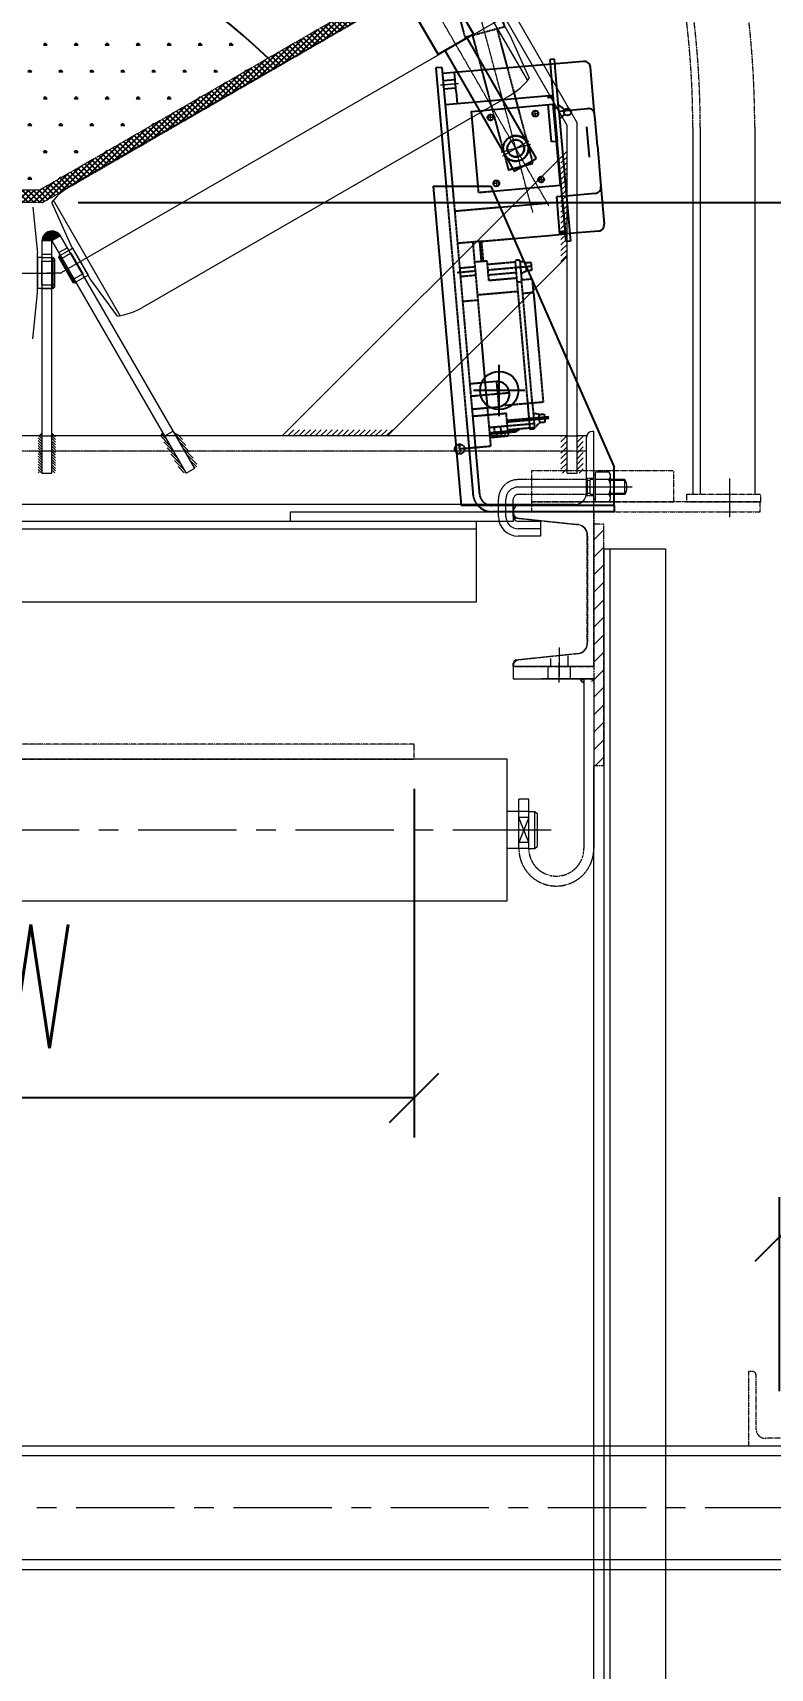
# Model space of a CAD drawing. Header units: millimetres. Extents: x -243837 to -5443, y 40 to 285140.
# Drawn here: x -51526 to -49144, y 56517 to 61803 of the extents above; entities that cross this region are included whole.
import ezdxf

# ---------------------------------------------------------------- set-up
doc = ezdxf.new("R2010")
doc.units = ezdxf.units.MM
for name, pattern in [('( Dashed )', [0.75, 0.5, -0.25]), ('CENTER', [50.8, 31.75, -6.35, 6.35, -6.35]), ('CENTER2', [1.125, 0.75, -0.125, 0.125, -0.125]), ('CONTINOUS', [0]), ('DASHDOT2', [0.5, 0.25, -0.125, 0, -0.125]), ('HIDDEN', [0.375, 0.25, -0.125]), ('HIDDEN2', [0.1875, 0.125, -0.0625])]:
    doc.linetypes.add(name, pattern=pattern)
for name, color, linetype, lineweight in [('CEN', 1, 'CENTER', 9), ('DIM', 1, 'Continuous', 9), ('R-CENTER', 1, 'CENTER2', 5), ('R-OBJECT', 2, 'Continuous', 20), ('TEXT', 255, 'Continuous', 18)]:
    doc.layers.add(name, color=color, linetype=linetype, lineweight=lineweight)
doc.styles.add('KA', font='romans.shx', dxfattribs={"width": 0.7})
doc.dimstyles.new('Copy of rakesh4', dxfattribs={"dimscale": 160, "dimtxt": 2.5, "dimasz": 1, "dimexe": 0.8, "dimexo": 0.8, "dimgap": 1, "dimtad": 1, "dimdec": 0, "dimlfac": 0.25, "dimzin": 0, "dimdsep": 46, "dimtxsty": 'KA', "dimblk": 'OBLIQUE', "dimcen": 1.5, "dimclrd": 1, "dimclre": 1, "dimclrt": 2, "dimadec": 0, "dimazin": 0, "dimtfac": 1, "dimtdec": 0, "dimtmove": 0, "dimatfit": 2, "dimfxl": 0, "dimtolj": 1, "dimtzin": 0, "dimarcsym": 1})
pattern_1 = [(45, (107741.86, 89313.208), (-4.24263915, 4.24263915), [])]

# ---------------------------------------------------------------- blocks, each defined once
blk = doc.blocks.new('_Oblique')
at = {"color": 0, "linetype": 'ByBlock', "lineweight": -2}
blk.add_line((-0.5, -0.5), (0.5, 0.5), dxfattribs=at)
blk = doc.blocks.new('*D322')
at = {"layer": 'DEFPOINTS', "color": 0, "transparency": 16777216}
for p in [(-49113.9, 57910.9), (-49113.9, 57283.9), (-47113.9, 57283.9)]:
    blk.add_point(p, dxfattribs=at)
at = {"layer": 'DIM', "color": 1, "lineweight": -2, "transparency": 16777216}
for p, q in [((-49113.9, 57411.9), (-49113.9, 58038.9)), ((-47113.9, 57411.9), (-47113.9, 58038.9)), ((-47113.9, 57910.9), (-49113.9, 57910.9))]:
    blk.add_line(p, q, dxfattribs=at)
at = {"layer": 'DIM', "color": 1, "lineweight": -2, "transparency": 16777216, "xscale": 160, "yscale": 160, "zscale": 160, "rotation": 180}
blk.add_blockref('_Oblique', (-49113.9, 57910.9), dxfattribs=at)
at = {"layer": 'DIM', "color": 1, "lineweight": -2, "transparency": 16777216, "xscale": 160, "yscale": 160, "zscale": 160}
blk.add_blockref('_Oblique', (-47113.9, 57910.9), dxfattribs=at)
at = {"layer": 'DIM', "color": 2, "transparency": 16777216, "insert": (-48113.9, 57910.9), "char_height": 400, "attachment_point": 5, "style": 'KA'}
blk.add_mtext('\\A1;500\\P(WALKWAY)', dxfattribs=at)
blk = doc.blocks.new('*D326')
at = {"layer": 'DEFPOINTS', "color": 0, "transparency": 16777216}
for p in [(-54293.9, 59486.5, 0), (-50293.9, 59486.5, 0), (-54293.9, 58360.5)]:
    blk.add_point(p, dxfattribs=at)
at = {"layer": 'DIM', "color": 1, "lineweight": -2, "transparency": 16777216}
for p, q in [((-54293.9, 59358.5), (-54293.9, 58232.5)), ((-50293.9, 59358.5), (-50293.9, 58232.5)), ((-50293.9, 58360.5), (-54293.9, 58360.5))]:
    blk.add_line(p, q, dxfattribs=at)
at = {"layer": 'DIM', "color": 1, "lineweight": -2, "transparency": 16777216, "xscale": 160, "yscale": 160, "zscale": 160, "rotation": 180}
blk.add_blockref('_Oblique', (-54293.9, 58360.5), dxfattribs=at)
at = {"layer": 'DIM', "color": 1, "lineweight": -2, "transparency": 16777216, "xscale": 160, "yscale": 160, "zscale": 160}
blk.add_blockref('_Oblique', (-50293.9, 58360.5), dxfattribs=at)
at = {"layer": 'DIM', "color": 2, "transparency": 16777216, "insert": (-52293.9, 58720.5), "char_height": 400, "attachment_point": 5, "style": 'KA'}
blk.add_mtext('\\A1;1000 B.W', dxfattribs=at)
blk = doc.blocks.new('A$C31830CC7')
at = {"layer": 'R-OBJECT', "color": 7, "linetype": 'CONTINOUS', "ltscale": 0.8}
for p, q in [((519.8, 242.2), (223.4, 71.2)), ((591.7, 155.5), (537.8, 248.9)), ((577.9, 191.3), (561.9, 219.1)), ((593, 157.2), (577.9, 191.3)), ((576.9, 143.2), (280.6, -27.8)), ((192, 53.2), (196, 16)), ((207.3, 57.2), (222.4, 23.1)), ((262.6, -34.5), (208.7, 58.9)), ((196, -16), (196, 16)), ((213, 12.4), (213.4, 13.8)), ((213.4, 13.8), (214.2, 14.3)), ((219.6, 3), (213.4, 13.8)), ((221.2, 18.3), (214.2, 14.3)), ((221.2, 18.3), (224.2, 20)), ((238.4, -4.7), (222.4, 23.1)), ((199.5, 12.5), (196, 12.5)), ((199.5, 12.5), (207.5, 12.5)), ((208.5, 12.5), (207.5, 12.5)), ((208.5, 0), (208.5, 12.5)), ((209.5, 11.5), (208.5, 12.5)), ((209.5, 11.5), (209.5, -11.5)), ((213, 12.4), (224.5, -7.5)), ((225.9, -7.9), (219.6, 3)), ((199.5, -12.5), (196, -12.5)), ((199.5, -12.5), (207.5, -12.5)), ((199.5, -12.5), (207.5, -12.5)), ((208.5, -12.5), (207.5, -12.5)), ((208.5, -12.5), (208.5, 0)), ((209.5, -11.5), (208.5, -12.5)), ((224.5, -7.5), (225.9, -7.9)), ((225.9, -7.9), (226.7, -7.4)), ((233.7, -3.4), (226.7, -7.4)), ((233.7, -3.4), (226.7, -7.4)), ((233.7, -3.4), (236.7, -1.6)), ((260.5, -34.8), (238.4, -4.7)), ((192, -53.2), (196, -16))]:
    blk.add_line(p, q, dxfattribs=at)
at = {"layer": 'R-OBJECT', "color": 6, "linetype": 'DASHDOT2', "lineweight": 9}
for p, q in [((197.5, 67.1), (451.5, 213.8)), ((199.3, 56.6), (456.5, 205.1)), ((197.5, 67.1), (-197.4, 67.1)), ((200.2, 57.1), (-200.1, 57.1))]:
    blk.add_line(p, q, dxfattribs=at)
at = {"layer": 'R-OBJECT', "color": 1, "ltscale": 0.1}
for p, q in [((581.8, 212.1), (218.6, 2.4)), ((-209.7, 0), (209.7, 0))]:
    blk.add_line(p, q, dxfattribs=at)
at = {"layer": 'R-OBJECT', "lineweight": 9}
for p, q in [((623.5, 119.3), (566, 219.1)), ((631.5, 121.5), (572.9, 223.1)), ((214.5, 30), (207.5, 26)), ((322.6, -157.3), (214.5, 30)), ((207.5, 26), (199.5, 26)), ((199.5, 26), (199.5, -161.3)), ((207.5, -161.3), (207.5, 26)), ((207.5, 26), (315.7, -161.3)), ((199.5, -131.6), (-199.5, -131.6)), ((298.6, -131.6), (207.5, -131.6)), ((623.2, -131.6), (307.8, -131.6)), ((639, -131.6), (631.2, -131.6)), ((639, -177.9), (639, -131.6)), ((645, -127.9), (644, -127.9)), ((645, -192.9), (645, -127.9)), ((315.9, -161.6), (322.8, -157.6)), ((199.5, -161.6), (207.5, -161.6)), ((623.5, -161.6), (631.5, -161.6)), ((645, -166.9), (642, -166.9)), ((646.5, -162.9), (645, -162.9)), ((646.5, -184.9), (646.5, -160.9)), ((657.3, -160.9), (646.5, -160.9)), ((657.3, -166.9), (646.5, -166.9)), ((657.3, -160.9), (658.5, -163)), ((658.5, -182.7), (658.5, -163)), ((670, -166.9), (658.5, -166.9)), ((670, -167.6), (658.5, -167.6)), ((670, -178.9), (670, -166.9)), ((574, -196.6), (574, -182.9)), ((675.9, -172.9), (584, -172.9)), ((645, -178.9), (642, -178.9)), ((646.5, -182.9), (645, -182.9)), ((657.3, -178.9), (646.5, -178.9)), ((657.3, -184.9), (646.5, -184.9)), ((657.3, -184.9), (658.5, -182.7)), ((670, -178.1), (657.6, -178.1)), ((670, -178.9), (658.5, -178.9)), ((630, -186.9), (-586, -186.9)), ((568, -196.6), (568, -186.9)), ((580, -187.9), (580, -196.6)), ((580, -196.6), (580, -187.9)), ((580, -191.9), (580, -196.6)), ((580, -191.9), (580, -196.6)), ((580, -192.9), (645, -192.9)), ((602, -200.6), (584, -200.6)), ((587, -200.6), (584, -200.6)), ((602, -206.6), (584, -206.6)), ((602, -200.6), (602, -212.6)), ((602, -212.6), (584, -212.6))]:
    blk.add_line(p, q, dxfattribs=at)
at = {"layer": 'R-OBJECT', "color": 0, "lineweight": 9}
for p, q in [((623.5, -161.6), (623.5, 119.3)), ((631.5, -161.6), (631.5, 121.5)), ((623.5, 98.4), (393.5, -131.6)), ((623.5, 13.5), (478.4, -131.6))]:
    blk.add_line(p, q, dxfattribs=at)
at = {"layer": 'R-OBJECT', "color": 1, "linetype": 'Continuous', "lineweight": 9}
for p, q in [((618.5, 89), (623.5, 94)), ((618.5, 84.5), (623.5, 89.5)), ((618.5, 80.1), (623.5, 85.1)), ((618.5, 75.7), (623.5, 80.7)), ((618.5, 71.3), (623.5, 76.3)), ((618.5, 66.9), (623.5, 71.9)), ((618.5, 62.4), (623.5, 67.4)), ((618.5, 58), (623.5, 63)), ((618.5, 53.6), (623.5, 58.6)), ((618.5, 49.2), (623.5, 54.2)), ((618.5, 44.8), (623.5, 49.8)), ((618.5, 40.3), (623.5, 45.3)), ((618.5, 35.9), (623.5, 40.9)), ((201, 26), (199.6, 27.3)), ((200.8, 26), (199.6, 27.2)), ((200.6, 26), (199.6, 27)), ((200.4, 26), (199.6, 26.9)), ((200.3, 26), (199.6, 26.7)), ((200.1, 26), (199.6, 26.5)), ((201.5, 26), (199.7, 27.8)), ((201.3, 26), (199.7, 27.6)), ((201.2, 26), (199.7, 27.5)), ((202, 26), (199.8, 28.2)), ((201.9, 26), (199.8, 28.1)), ((201.7, 26), (199.8, 27.9)), ((202.4, 26), (199.9, 28.5)), ((202.2, 26), (199.9, 28.3)), ((202.7, 26), (200, 28.7)), ((202.6, 26), (200, 28.6)), ((203.1, 26), (200.1, 29)), ((202.9, 26), (200.1, 28.9)), ((203.5, 26), (200.2, 29.2)), ((203.3, 26), (200.2, 29.1)), ((203.8, 26), (200.3, 29.5)), ((203.6, 26), (200.3, 29.4)), ((204.2, 26), (200.4, 29.7)), ((204, 26), (200.4, 29.6)), ((204.3, 26), (200.5, 29.8)), ((204.7, 26), (200.6, 30.1)), ((204.5, 26), (200.6, 29.9)), ((204.9, 26), (200.7, 30.2)), ((205.2, 26), (200.8, 30.4)), ((205, 26), (200.8, 30.3)), ((205.4, 26), (200.9, 30.5)), ((205.6, 26), (201, 30.6)), ((205.9, 26), (201.1, 30.8)), ((205.8, 26), (201.1, 30.7)), ((206.1, 26), (201.2, 30.9)), ((206.3, 26), (201.3, 31)), ((206.6, 26), (201.4, 31.2)), ((206.5, 26), (201.4, 31.1)), ((206.8, 26), (201.5, 31.3)), ((207, 26), (201.6, 31.4)), ((207.2, 26), (201.7, 31.5)), ((207.3, 26), (201.8, 31.6)), ((207.5, 26), (201.9, 31.7)), ((207.7, 26.1), (202, 31.8)), ((207.6, 26.1), (202, 31.7)), ((207.9, 26.2), (202.1, 31.9)), ((208, 26.3), (202.2, 32)), ((208.1, 26.3), (202.3, 32.1)), ((208.2, 26.4), (202.4, 32.2)), ((208.3, 26.4), (202.5, 32.2)), ((208.4, 26.5), (202.6, 32.3)), ((208.5, 26.6), (202.7, 32.4)), ((208.6, 26.6), (202.8, 32.5)), ((208.8, 26.7), (202.9, 32.5)), ((208.9, 26.8), (203, 32.6)), ((209, 26.8), (203.1, 32.7)), ((209.1, 26.9), (203.2, 32.8)), ((209.2, 27), (203.4, 32.8)), ((209.3, 27), (203.5, 32.9)), ((209.4, 27.1), (203.6, 33)), ((209.5, 27.2), (203.7, 33)), ((209.7, 27.2), (203.8, 33.1)), ((209.8, 27.3), (203.9, 33.1)), ((209.9, 27.4), (204, 33.2)), ((210, 27.4), (204.2, 33.3)), ((210.1, 27.5), (204.3, 33.3)), ((210.2, 27.5), (204.4, 33.4)), ((210.3, 27.6), (204.5, 33.4)), ((210.4, 27.7), (204.7, 33.5)), ((210.6, 27.7), (204.8, 33.5)), ((210.7, 27.8), (204.9, 33.6)), ((210.8, 27.9), (205, 33.6)), ((210.9, 27.9), (205.2, 33.6)), ((211, 28), (205.3, 33.7)), ((211.1, 28.1), (205.5, 33.7)), ((211.2, 28.1), (205.6, 33.8)), ((211.3, 28.2), (205.7, 33.8)), ((211.4, 28.3), (205.9, 33.8)), ((211.6, 28.3), (206, 33.9)), ((211.7, 28.4), (206.2, 33.9)), ((211.8, 28.5), (206.3, 33.9)), ((211.9, 28.5), (206.5, 33.9)), ((212, 28.6), (206.6, 34)), ((212.1, 28.6), (206.8, 34)), ((212.2, 28.7), (207, 34)), ((212.3, 28.8), (207.1, 34)), ((212.5, 28.8), (207.3, 34)), ((212.6, 28.9), (207.5, 34)), ((212.7, 29), (207.7, 34)), ((212.8, 29), (207.8, 34)), ((212.9, 29.1), (208, 34)), ((213, 29.2), (208.2, 34)), ((213.1, 29.2), (208.4, 34)), ((213.2, 29.3), (208.6, 33.9)), ((213.4, 29.4), (208.8, 33.9)), ((213.5, 29.4), (209, 33.9)), ((213.6, 29.5), (209.3, 33.8)), ((213.7, 29.6), (209.5, 33.8)), ((213.8, 29.6), (209.7, 33.7)), ((213.9, 29.7), (210, 33.6)), ((214, 29.7), (210.2, 33.5)), ((214.1, 29.8), (210.5, 33.4)), ((214.2, 29.9), (210.8, 33.3)), ((214.4, 29.9), (211.2, 33.1)), ((214.4, 30), (211.6, 32.9)), ((214.1, 30.5), (212.1, 32.6)), ((213.5, 31.4), (212.9, 31.9)), ((618.5, 31.5), (623.5, 36.5)), ((618.5, 27.1), (623.5, 32.1)), ((618.5, 22.7), (623.5, 27.7)), ((199.9, 26), (199.5, 26.4)), ((199.7, 26), (199.5, 26.2)), ((199.6, 26), (199.5, 26)), ((618.5, 18.2), (623.5, 23.2)), ((618.5, 13.8), (623.5, 18.8)), ((618.5, 9.4), (623.5, 14.4)), ((199.5, -134), (196.8, -131.3)), ((199.5, -131.9), (198.9, -131.3)), ((210.5, -134.4), (207.5, -131.4)), ((210.5, -132.3), (209.5, -131.3)), ((303.1, -139.5), (295.6, -132)), ((300.2, -134.5), (297.7, -132)), ((315.7, -139.4), (308.3, -132)), ((312.9, -134.4), (310.4, -132)), ((397.9, -131.6), (402.9, -126.6)), ((402.4, -131.6), (407.4, -126.6)), ((406.8, -131.6), (411.8, -126.6)), ((411.2, -131.6), (416.2, -126.6)), ((415.6, -131.6), (420.6, -126.6)), ((420, -131.6), (425, -126.6)), ((424.5, -131.6), (429.5, -126.6)), ((428.9, -131.6), (433.9, -126.6)), ((433.3, -131.6), (438.3, -126.6)), ((437.7, -131.6), (442.7, -126.6)), ((442.1, -131.6), (447.1, -126.6)), ((446.5, -131.6), (451.5, -126.6)), ((451, -131.6), (456, -126.6)), ((455.4, -131.6), (460.4, -126.6)), ((459.8, -131.6), (464.8, -126.6)), ((464.2, -131.6), (469.2, -126.6)), ((468.6, -131.6), (473.6, -126.6)), ((473.1, -131.6), (478.1, -126.6)), ((477.5, -131.6), (482.5, -126.6)), ((618.5, -132), (618.9, -131.6)), ((618.5, -136.4), (623.3, -131.6)), ((631.5, -132.3), (632.2, -131.6)), ((631.5, -136.7), (636.5, -131.7)), ((199.5, -136.1), (196.5, -133.1)), ((199.5, -138.3), (196.5, -135.3)), ((199.5, -140.4), (196.5, -137.4)), ((199.5, -142.5), (196.5, -139.5)), ((199.5, -144.6), (196.5, -141.6)), ((197.8, -145.1), (196.5, -143.8)), ((199.5, -146.8), (197.8, -145.1)), ((210.5, -136.5), (207.5, -133.5)), ((210.5, -138.7), (207.5, -135.7)), ((210.5, -140.8), (207.5, -137.8)), ((210.5, -142.9), (207.5, -139.9)), ((210.5, -145), (207.5, -142)), ((208.4, -145.1), (207.5, -144.1)), ((210.5, -147.1), (208.4, -145.1)), ((305.7, -144.2), (297.8, -136.3)), ((303.6, -144.2), (300.7, -141.3)), ((308.9, -149.5), (303.6, -144.2)), ((306, -144.5), (305.7, -144.2)), ((318.4, -144.2), (310.4, -136.3)), ((316.3, -144.2), (313.3, -141.3)), ((321.5, -149.5), (316.3, -144.2)), ((318.6, -144.5), (318.4, -144.2)), ((618.5, -140.9), (623.5, -135.9)), ((618.5, -145.3), (620, -143.9)), ((618.5, -149.7), (623.5, -144.7)), ((620, -143.9), (623.5, -140.3)), ((631.5, -141.1), (636.5, -136.1)), ((631.5, -145.5), (633.2, -143.9)), ((631.5, -150), (636.5, -145)), ((633.2, -143.9), (636.5, -140.5)), ((199.5, -148.9), (196.5, -145.9)), ((199.5, -151), (196.5, -148)), ((199.5, -153.1), (196.5, -150.1)), ((199.5, -155.2), (196.5, -152.2)), ((199.5, -157.4), (196.5, -154.4)), ((199.5, -159.5), (196.5, -156.5)), ((210.5, -149.3), (207.5, -146.3)), ((210.5, -151.4), (207.5, -148.4)), ((210.5, -153.5), (207.5, -150.5)), ((210.5, -155.6), (207.5, -152.6)), ((210.5, -157.8), (207.5, -154.8)), ((210.5, -159.9), (207.5, -156.9)), ((311.8, -154.6), (303.6, -146.4)), ((314.7, -159.6), (306.5, -151.4)), ((314.3, -161.3), (309.4, -156.4)), ((324.4, -154.5), (316.2, -146.3)), ((324.5, -156.6), (319.1, -151.3)), ((323.1, -157.4), (322, -156.3)), ((618.5, -154.1), (623.5, -149.1)), ((618.5, -158.5), (623.5, -153.5)), ((619.8, -161.6), (623.5, -158)), ((631.5, -154.4), (636.5, -149.4)), ((631.5, -158.8), (636.5, -153.8)), ((633.1, -161.6), (636.5, -158.2)), ((199.2, -161.3), (196.5, -158.6)), ((197.1, -161.3), (196.5, -160.7)), ((209.8, -161.3), (207.5, -159)), ((207.7, -161.3), (207.5, -161.1))]:
    blk.add_line(p, q, dxfattribs=at)
at = {"layer": 'R-OBJECT', "lineweight": 9, "ltscale": 0.5}
for p, q in [((207.5, 15), (199.5, 15)), ((220, 20.5), (213, 16.5)), ((207.5, -12.5), (199.5, -12.5)), ((233.7, -3.4), (226.7, -7.4)), ((199.5, -131.6), (207.5, -131.6)), ((298.6, -131.6), (305.5, -127.6)), ((307.8, -131.6), (298.6, -131.6))]:
    blk.add_line(p, q, dxfattribs=at)
at = {"layer": 'R-OBJECT', "color": 3, "linetype": 'HIDDEN2'}
for p, q in [((223, 16.1), (215.7, 11.8)), ((223, 16.1), (232.7, -0.6)), ((199, 9.6), (199, -9.6)), ((199, 9.6), (207.5, 9.6)), ((199, -9.6), (207.5, -9.6)), ((232.7, -0.6), (225.3, -4.9))]:
    blk.add_line(p, q, dxfattribs=at)
at = {"layer": 'R-OBJECT', "color": 8}
for p, q in [((224.2, 20), (236.7, -1.6)), ((196, 12.5), (196, -12.5))]:
    blk.add_line(p, q, dxfattribs=at)
at = {"layer": 'R-OBJECT', "color": 1, "linetype": 'CENTER2', "lineweight": 9}
for q in [(203.5, 0), (203.5, 0), (218.7, 2.5)]:
    blk.add_line((214.5, 0), q, dxfattribs=at)
at = {"layer": 'R-OBJECT', "color": 3}
for p, q in [((209.5, 9.6), (207.5, 9.6)), ((213.9, 10.8), (215.7, 11.8)), ((209.5, -9.6), (207.5, -9.6)), ((223.6, -5.9), (225.3, -4.9))]:
    blk.add_line(p, q, dxfattribs=at)
at = {"layer": 'R-OBJECT', "linetype": 'HIDDEN', "lineweight": 9}
for p, q in [((623.5, -131.6), (631.5, -131.6)), ((639, -143.9), (-639, -143.9)), ((640, -166.9), (584, -166.9)), ((645, -165.9), (639, -165.9)), ((640, -178.9), (584, -178.9)), ((645, -179.9), (639, -179.9))]:
    blk.add_line(p, q, dxfattribs=at)
at = {"layer": 'R-OBJECT', "linetype": 'HIDDEN2', "lineweight": 9}
for p, q in [((640, -178.9), (640, -166.9)), ((642, -167.6), (640, -167.6)), ((642, -178.9), (642, -166.9)), ((568, -186.9), (568, -182.9)), ((580, -186.9), (580, -182.9)), ((642, -178.1), (640, -178.1))]:
    blk.add_line(p, q, dxfattribs=at)
at = {"layer": 'R-OBJECT', "color": 7, "linetype": 'CONTINOUS', "ltscale": 0.8}
for centre, start, end in [((548.4, 192.6), 300, 321.5548), ((251.9, 21.8), 120, 141.5548), ((252.1, 21.5), 278.4452, 300)]:
    blk.add_arc(centre, 56.9, start, end, dxfattribs=at)
at = {"layer": 'R-OBJECT', "color": 1, "linetype": 'Continuous', "lineweight": 9}
blk.add_arc((207.5, 26), 8, 30, 180, dxfattribs=at)
at = {"layer": 'R-OBJECT', "lineweight": 9}
for centre, radius, start, end in [((644, -132.9), 5, 90, 180), ((654.3, -163.9), 4.24, 315, 45), ((643.5, -172.9), 15, 336.4634, 23.5366), ((660.9, -172.9), 10.9, 326.6036, 33.3964), ((584, -182.9), 10, 90, 180), ((630, -177.9), 9, 270, 0), ((654.3, -181.9), 4.24, 315, 45), ((584, -196.6), 16, 180, 270), ((584, -196.6), 10, 180, 270), ((584, -196.6), 4, 180, 270)]:
    blk.add_arc(centre, radius, start, end, dxfattribs=at)
at = {"layer": 'R-OBJECT', "linetype": 'HIDDEN2', "lineweight": 9}
for radius in [16, 4]:
    blk.add_arc((584, -182.9), radius, 90, 180, dxfattribs=at)
at = {"layer": 'R-OBJECT', "color": 0, "lineweight": 9}
blk.add_arc((586, -192.9), 6, 90, 180, dxfattribs=at)
at = {"layer": 'R-OBJECT', "color": 1, "linetype": 'Continuous', "lineweight": 9}
for points in [[(199.5, -128.6), (196.5, -131.6), (199.5, -131.6)], [(207.5, -128.6), (210.5, -131.6), (207.5, -131.6)], [(296.6, -128.3), (294.9, -131.3), (298.3, -131.3)], [(307.6, -131.3), (307.6, -131.3), (305.9, -128.3), (311.1, -131.3)]]:
    blk.add_solid(points, dxfattribs=at)
blk = doc.blocks.new('sdfsdf')
at = {"color": 4, "linetype": 'CONTINOUS', "ltscale": 0.4}
for p, q in [((96750614.5, 320537512.2), (96750642.5, 320537512.2)), ((96750612.5, 320537510.2), (96750612.5, 320537381.2)), ((96750612.5, 320537506.1), (96750644.5, 320537506.1)), ((96750644.5, 320537510.2), (96750644.5, 320537381.2)), ((96750644.5, 320537381.2), (96750612.5, 320537381.2)), ((96750618.6, 320537381.2), (96750618.6, 320537272.3)), ((96750638.4, 320537381.2), (96750638.4, 320537272.3)), ((96750618.6, 320537272.3), (96750638.4, 320537272.3))]:
    blk.add_line(p, q, dxfattribs=at)
for radius in [9.94, 6.65]:
    blk.add_circle((96750628.5, 320537287), radius, dxfattribs=at)
for centre, start, end in [((96750614.5, 320537510.2), 90, 180), ((96750642.5, 320537510.2), 360, 90)]:
    blk.add_arc(centre, 2, start, end, dxfattribs=at)
at = {"layer": 'CEN', "linetype": 'CENTER2', "ltscale": 0.5}
blk.add_line((96750628.5, 320537235), (96750628.5, 320537526.7), dxfattribs=at)
at = {"layer": 'CEN', "linetype": 'CENTER2', "ltscale": 0.4}
blk.add_line((96750640.4, 320537287), (96750616.6, 320537287), dxfattribs=at)
blk = doc.blocks.new('A$C34025915')
at = {"color": 6, "linetype": 'CENTER2', "ltscale": 0.2}
for p, q in [((0, 275.2), (0, 146.2)), ((32, 271.1), (0, 271.1)), ((30, 277.2), (2, 277.2)), ((32, 275.2), (32, 146.2)), ((0, 146.2), (32, 146.2)), ((6.1, 146.2), (6.1, 37.3)), ((25.9, 146.2), (25.9, 37.3)), ((25.9, 37.3), (6.1, 37.3))]:
    blk.add_line(p, q, dxfattribs=at)
for radius in [9.94, 6.65]:
    blk.add_circle((16, 52), radius, dxfattribs=at)
for centre, start, end in [((2, 275.2), 90, 180), ((30, 275.2), 0, 90)]:
    blk.add_arc(centre, 2, start, end, dxfattribs=at)
at = {"layer": 'CEN', "linetype": 'CENTER2', "ltscale": 0.5}
blk.add_line((16, 0), (16, 291.7), dxfattribs=at)
at = {"layer": 'CEN', "linetype": 'CENTER2', "ltscale": 0.4}
blk.add_line((4.1, 52), (27.9, 52), dxfattribs=at)
blk = doc.blocks.new('A$C52244C49')
at = {"color": 4, "linetype": 'Continuous', "ltscale": 0.4}
for p, q in [((153.9, 167.7), (153.9, 56.9)), ((196, 172.7), (158.9, 172.7)), ((191, 145.1), (191, 167.7)), ((199.7, 172.7), (196, 172.7)), ((220.9, 172.7), (199.7, 172.7)), ((220.9, 172.7), (252.8, 172.7)), ((252.8, 172.7), (282.4, 172.7)), ((257.8, 167.7), (257.8, 141.7)), ((287.4, 167.7), (287.4, 141.7)), ((287.4, 167.7), (287.4, 167.7)), ((205.3, 165.6), (229.2, 165.6)), ((156.5, 145.1), (150.3, 145.1)), ((150.3, 145.1), (150.3, 141.7)), ((191, 141.7), (150.3, 141.7)), ((191, 145.1), (156.5, 145.1)), ((178.5, 141.7), (178.5, 56.9)), ((179.5, 141.7), (179, 141)), ((179.5, 141.7), (180.1, 141)), ((185.1, 141.7), (214.6, 141.7)), ((189.3, 148.8), (186.1, 145.1)), ((188.7, 145.1), (188.7, 141.7)), ((189.3, 148.8), (194.3, 148.8)), ((191, 145.1), (293.3, 145.1)), ((293.3, 141.7), (191, 141.7)), ((194.3, 148.8), (197, 145.1)), ((214.6, 141.7), (214.6, 137.2)), ((257.8, 141.7), (257.8, 137.2)), ((261.2, 141.7), (291.9, 141.7)), ((285.2, 141.7), (285.2, 137.2)), ((286.3, 141.7), (286.3, 137.2)), ((287.4, 129), (287.4, 141.7)), ((293.3, 145.1), (293.3, 141.7)), ((179, 141), (179, 138.1)), ((179, 138.1), (179.5, 137.2)), ((179.5, 139.2), (179.5, 139.6)), ((180.1, 138.1), (179.5, 137.2)), ((180.1, 141), (180.1, 138.1)), ((214.6, 137.2), (185.1, 137.2)), ((257.8, 137.2), (287.4, 137.2)), ((262.2, 137.2), (262.2, 92.6)), ((287.4, 101.1), (287.4, 129)), ((397.7, 66.3), (397.7, 77.9)), ((417.2, 88.1), (417.2, 83.4)), ((417.7, 71.3), (417.7, 77.9)), ((169, 66.2), (153.9, 66.2)), ((159.5, 66.2), (159.5, 56.9)), ((166.1, 66.2), (166.1, 56.9)), ((169, 66.2), (178.5, 66.2)), ((394.3, 68.9), (415.8, 68.9))]:
    blk.add_line(p, q, dxfattribs=at)
at = {"color": 3, "linetype": '( Dashed )'}
for p, q in [((429.1, 116.2), (429.1, 83.7)), ((430.3, 116.2), (430.3, 83.4)), ((304.6, 103.4), (304.6, 100.9)), ((307.1, 108.9), (305.6, 104.4)), ((305.6, 104.4), (320.1, 104.4)), ((307.1, 108.9), (307.1, 112.9)), ((307.1, 112.9), (313.6, 112.9)), ((313.6, 108.9), (307.1, 108.9)), ((313.6, 112.9), (313.6, 108.9)), ((313.6, 108.9), (315.5, 104.4)), ((320.1, 104.4), (320.1, 111.9)), ((322.8, 104.4), (320.1, 104.4)), ((332, 112.9), (321.1, 112.9)), ((321.8, 103.4), (321.8, 100.9)), ((417.2, 104.4), (322.8, 104.4)), ((331, 111.9), (331, 104.4)), ((332, 112.9), (417.2, 112.9)), ((417, 104.4), (429.1, 104.4)), ((417.2, 112.9), (417.2, 104.4)), ((417.2, 104.4), (417.2, 88.1)), ((426.5, 108.9), (425.2, 104.4)), ((426.5, 108.9), (426.5, 112.9)), ((426.5, 112.9), (429.1, 112.9)), ((429.1, 108.9), (426.5, 108.9)), ((430.3, 112.9), (433, 112.9)), ((433, 108.9), (430.3, 108.9)), ((430.3, 104.4), (436.5, 104.4)), ((433, 112.9), (433, 108.9)), ((433, 108.9), (436.5, 104.4)), ((433.4, 104.2), (433.4, 83.4)), ((436.5, 104.4), (436.5, 83.4)), ((437.5, 103.4), (437.5, 100.9)), ((262.2, 92.6), (262.2, 56.9)), ((287.4, 75.2), (287.4, 101.1)), ((429.1, 100.9), (304.6, 100.9)), ((306, 100.9), (306, 78.9)), ((314.3, 100.9), (314.3, 78.9)), ((318.6, 100.9), (318.6, 78.9)), ((329.1, 100.9), (329.1, 68.9)), ((437.5, 100.9), (430.3, 100.9)), ((436.5, 91.8), (437.5, 91.8)), ((437.5, 91.8), (437.5, 68.9)), ((437.5, 89.8), (438.6, 89.8)), ((438.6, 89.8), (438.6, 68.9)), ((318.6, 78.9), (303.2, 78.9)), ((303.2, 78.9), (303.2, 76.7)), ((436.5, 83.4), (423.5, 83.4)), ((423.5, 83.4), (423.5, 56.9)), ((429.1, 83.4), (429.1, 88)), ((433.4, 83.4), (433.4, 68.9)), ((433.4, 83.4), (433.4, 77.9)), ((433.4, 77.9), (441.3, 77.9)), ((436.5, 83.4), (441.3, 83.4)), ((441.3, 80.9), (438.6, 80.9)), ((441.3, 83.4), (441.3, 68.9)), ((287.4, 75.2), (287.4, 76.7)), ((287.4, 75.2), (287.4, 56.9)), ((287.4, 68.9), (394.1, 68.9)), ((288.4, 75.7), (302.2, 75.7)), ((288.4, 74.2), (302.2, 74.2)), ((303.2, 76.6), (303.2, 75.2)), ((303.2, 75), (303.2, 68.9)), ((307, 68.9), (307, 56.9)), ((310.3, 68.5), (310.3, 54.6)), ((313.6, 68.9), (313.6, 56.9)), ((332.9, 56.9), (332.9, 68.9)), ((397.7, 56.9), (397.7, 66.1)), ((415.9, 68.9), (448.1, 68.9)), ((417.7, 56.9), (417.7, 71.3)), ((433.4, 72.9), (437.5, 72.9)), ((441.3, 74.8), (438.6, 74.8)), ((448.1, 68.9), (448.1, 53.5)), ((448.1, 53.5), (448.1, 44.6)), ((448.1, 44.6), (444.3, 44.6)), ((444.3, 44.6), (452, 44.6))]:
    blk.add_line(p, q, dxfattribs=at)
at = {"color": 1, "linetype": 'CENTER2', "ltscale": 0.4}
for p, q in [((310.4, 112.9), (310.4, 78.9)), ((397.7, 77.9), (417.7, 77.9)), ((407.7, 87.2), (407.7, 56.9)), ((407.7, 77.9), (407.7, 77.9))]:
    blk.add_line(p, q, dxfattribs=at)
at = {"color": 4, "linetype": 'Continuous', "ltscale": 0.4}
blk.add_lwpolyline([(244.2, 76.9), (185.3, 76.9), (185.3, 140.9), (249.3, 140.9), (249.3, 88.2)], dxfattribs=at)
at = {"color": 3, "linetype": '( Dashed )'}
blk.add_lwpolyline([(249.3, 88.2), (249.3, 76.9), (244.2, 76.9)], dxfattribs=at)
at = {"color": 4, "linetype": 'Continuous', "ltscale": 0.4}
for centre, radius in [((192.4, 151.7), 2.74), ((179.5, 139.4), 0.189), ((191.4, 126.5), 2.33), ((243.2, 126.5), 2.33), ((191.4, 91.3), 2.33), ((243.2, 91.3), 2.33)]:
    blk.add_circle(centre, radius, dxfattribs=at)
at = {"color": 3, "linetype": '( Dashed )'}
blk.add_circle((448.1, 44.6), 3.84, dxfattribs=at)
at = {"color": 4, "linetype": 'Continuous', "ltscale": 0.4}
for centre, radius, start, end in [((158.9, 167.7), 5, 90, 180), ((196, 167.7), 5, 90, 180), ((252.8, 167.7), 5, 0, 90), ((282.4, 167.7), 5, 0, 90), ((407.7, 77.2), 10, 4.0575, 175.9425), ((416.2, 83.4), 1, 270, 0)]:
    blk.add_arc(centre, radius, start, end, dxfattribs=at)
at = {"color": 3, "linetype": '( Dashed )'}
for centre, start, end in [((305.6, 103.4), 90, 180), ((321.1, 111.9), 90, 180), ((322.8, 103.4), 90, 180), ((332, 111.9), 90, 180), ((436.5, 103.4), 0, 90), ((288.4, 76.7), 180, 270), ((288.4, 75.2), 180, 270), ((302.2, 76.7), 270, 0), ((302.2, 75.2), 270, 0)]:
    blk.add_arc(centre, 1, start, end, dxfattribs=at)
at = {"layer": 'CEN', "linetype": 'CENTER2', "ltscale": 0.4}
for p, q in [((191.4, 123.7), (191.4, 129.3)), ((243.2, 123.7), (243.2, 129.3)), ((194.2, 126.5), (188.6, 126.5)), ((240.4, 126.5), (246, 126.5)), ((194.2, 91.3), (188.6, 91.3)), ((191.4, 94.1), (191.4, 88.5)), ((240.4, 91.3), (246, 91.3)), ((243.2, 94.1), (243.2, 88.5)), ((162.8, 68.5), (162.8, 54.6))]:
    blk.add_line(p, q, dxfattribs=at)
at = {"color": 2, "linetype": 'CENTER2', "ltscale": 0.4, "rotation": 114.9653091154607}
blk.add_blockref('sdfsdf', (331423107, 47578514), dxfattribs=at)
at = {"extrusion": (0, 0, -1), "zscale": -1, "rotation": 260.0346911340956}
blk.add_blockref('A$C34025915', (-265.7, 133.6), dxfattribs=at)
blk = doc.blocks.new('A$C29186A4B')
at = {"color": 4}
for p, q in [((4.5, 348.2), (-0.4, 347.8)), ((-0.4, 347.8), (7.7, 255)), ((4.5, 348.2), (12.7, 255)), ((-2.4, 255), (42.7, 255)), ((-2.4, 255), (19.5, 5)), ((42.7, 255), (139.3, 35)), ((139.3, 5), (139.3, 35)), ((43.7, 5), (19.5, 5)), ((139.3, 5), (43.7, 5)), ((139.3, 5), (139.3, 0)), ((139.3, 0), (43.7, 0))]:
    blk.add_line(p, q, dxfattribs=at)
at = {"color": 3, "linetype": '( Dashed )'}
for p, q in [((7.7, 255), (28.8, 13.7)), ((12.7, 255), (33.8, 14.1))]:
    blk.add_line(p, q, dxfattribs=at)
at = {"color": 1}
for p, q in [((49.3, 75), (49.3, 115)), ((69.3, 95), (29.3, 95))]:
    blk.add_line(p, q, dxfattribs=at)
at = {"color": 4}
blk.add_circle((49.3, 95), 15, dxfattribs=at)
at = {"color": 3, "linetype": '( Dashed )'}
for radius, end in [(15, 221.8103), (10, 270)]:
    blk.add_arc((43.7, 15), radius, 185, end, dxfattribs=at)
at = {"color": 4}
blk.add_arc((43.7, 15), 15, 221.8103, 270, dxfattribs=at)
blk = doc.blocks.new('A$C0224318D')
at = {"rotation": 275}
blk.add_blockref('A$C52244C49', (-1.8, 491.6), dxfattribs=at)
at = {"color": 3, "linetype": '( Dashed )'}
blk.add_blockref('A$C29186A4B', (63.3, 0), dxfattribs=at)
blk = doc.blocks.new('*D398')
at = {"layer": 'DEFPOINTS', "color": 0, "transparency": 16777216}
for p in [(-51507.4, 61254.5, 1440245555.7), (-47080.8, 57253.9, -12.9), (-45465.3, 57253.9)]:
    blk.add_point(p, dxfattribs=at)
at = {"layer": 'DIM', "color": 1, "lineweight": -2, "transparency": 16777216}
for p, q in [((-51379.4, 61254.5), (-45337.3, 61254.5)), ((-45465.3, 61254.5), (-45465.3, 57253.9)), ((-46952.8, 57253.9), (-45337.3, 57253.9))]:
    blk.add_line(p, q, dxfattribs=at)
at = {"layer": 'DIM', "color": 1, "lineweight": -2, "transparency": 16777216, "xscale": 160, "yscale": 160, "zscale": 160}
for p, rotation in [((-45465.3, 61254.5), 90), ((-45465.3, 57253.9), 270)]:
    blk.add_blockref('_Oblique', p, dxfattribs=dict(at, rotation=rotation))
at = {"layer": 'DIM', "color": 2, "transparency": 16777216, "insert": (-45825.3, 59254.2), "char_height": 400, "attachment_point": 5, "rotation": 90, "style": 'KA'}
blk.add_mtext('\\A1;1000', dxfattribs=at)

msp = doc.modelspace()

# ---------------------------------------------------------------- hatches: boundary and pattern name
at = {"linetype": 'CONTINOUS'}
h = msp.add_hatch(dxfattribs=at)
h.set_pattern_fill('SWAMP', color=8, scale=100.000064)
h.set_pattern_definition([(0, (-178241.64, 73627.95), (50.00003, 86.602596), [12.50001, -87.500056]), (90, (-178235.387, 73627.95), (-50.000032, 86.602596), [6.250004, -166.95519]), (90, (-178233.825, 73627.95), (-50.000032, 86.602596), [5, -168.20519]), (90, (-178236.95, 73627.95), (-50.000032, 86.602596), [5, -168.20519]), (60, (-178232.26, 73627.95), (-50.00003, 86.602596), [4, -96.00006]), (120, (-178238.51, 73627.95), (-100.000064, 4e-08), [4, -96.00006])])
edge = h.paths.add_edge_path()
edge.add_line((-53083.82, 61294.49), (-51504.03, 61294.49))
edge.add_line((-51504.03, 61294.49), (-50765.98, 61720.6))
edge.add_arc((-52295.42, 60114.28), 2217.98, 46.40463, 133.55512)
edge.add_line((-53823.72, 61721.67), (-53083.82, 61294.49))
h = msp.add_hatch()
h.set_pattern_fill('ANSI37', color=1, scale=4.000003, style=0)
h.set_pattern_definition([(45, (-7463327.604, 2690119.511), (-8.980261873, 8.980261873), []), (135, (-7463327.604, 2690119.511), (-8.980261873, -8.980261873), [])])
h.paths.add_polyline_path([(-50467.93, 61846.49), (-50487.93, 61881.13), (-51504.03, 61294.49), (-53083.82, 61294.49), (-54099.91, 61881.13), (-54119.91, 61846.49), (-53094.54, 61254.49), (-51493.31, 61254.49)])
at = {"layer": 'R-OBJECT', "linetype": 'CENTER2'}
h = msp.add_hatch(dxfattribs=at)
h.set_pattern_fill('ANSI31', color=256, scale=320.000205)
h.set_pattern_definition([(45, (15360372.405, 1788234.77), (-28.28428936, 28.28428936), [])])
h.paths.add_polyline_path([(-49681.92, 59434.49), (-49681.92, 60214.49), (-49713.92, 60214.49), (-49713.92, 59434.49)])
h = msp.add_hatch(dxfattribs=at)
h.set_pattern_fill('ANSI31', color=256, scale=47.999983, style=0)
h.set_pattern_definition(pattern_1)
h.paths.add_polyline_path([(-49757.48, 59714.49), (-49745.92, 59714.49), (-49745.92, 59702.93, -0.4142136)])
h.paths.add_polyline_path([(-49725.48, 59714.49), (-49713.92, 59714.49), (-49713.92, 59702.93, -0.4142136)])
h = msp.add_hatch(dxfattribs=at)
h.set_pattern_fill('ANSI31', color=256, scale=47.999983, style=0)
h.set_pattern_definition(pattern_1)
h.paths.add_polyline_path([(-49757.48, 59714.49), (-49745.92, 59714.49), (-49745.92, 59702.93, -0.4142136)])
h.paths.add_polyline_path([(-49725.48, 59714.49), (-49713.92, 59714.49), (-49713.92, 59702.93, -0.4142136)])

# ---------------------------------------------------------------- linework, layer by layer
at = {"color": 8, "linetype": 'CONTINOUS'}
msp.add_arc((-52295.42, 60114.28, 2880474460.11), 2217.98, 46.40463, 133.55512, dxfattribs=at)
at = {"layer": 'R-CENTER', "color": 1, "linetype": 'CENTER', "ltscale": 10}
for p, q in [((-49851.92, 59225.89, 1440242067.22), (-54735.92, 59225.89, 1440242067.22)), ((-59513.93, 57035.91, 775.75), (-46613.92, 57035.91, 775.75))]:
    msp.add_line(p, q, dxfattribs=at)
at = {"layer": 'R-OBJECT'}
for p, q in [((-49394.22, 61497.28, 775.75), (-49394.22, 60310.49, 775.75)), ((-49370.22, 61497.28, 775.75), (-49370.22, 60310.49, 775.75)), ((-49194.22, 61497.28, 775.75), (-49194.22, 60310.49, 775.75)), ((-49274.22, 60237.04, 775.75), (-49274.22, 60362.45, 775.75)), ((-50093.92, 60222.49, 775.75), (-54493.92, 60222.49, 775.75)), ((-50093.92, 60222.49, 775.75), (-50093.92, 59962.49, 775.75)), ((-50093.92, 60198.49, 775.75), (-54493.92, 60198.49, 775.75)), ((-49681.92, 60134.49, 775.75), (-49681.92, 54775.91, 775.75)), ((-49681.92, 60134.49, 775.75), (-49481.92, 60134.49, 775.75)), ((-49661.92, 60134.49, 775.75), (-49661.92, 54775.91, 775.75)), ((-49481.92, 60134.49, 775.75), (-49481.92, 54775.91, 775.75)), ((-50093.92, 59962.49, 775.75), (-54493.92, 59962.49, 775.75)), ((-49825.92, 59816.29, 775.75), (-49825.92, 59722.62, 775.75)), ((-49825.92, 59816.29, 775.75), (-49825.92, 59722.62, 775.75)), ((-49797.92, 59788.42, 775.75), (-49797.92, 59754.49, 775.75)), ((-49797.92, 59788.42, 775.75), (-49797.92, 59754.49, 775.75)), ((-49973.92, 59754.49, 775.75), (-49973.92, 59714.49, 775.75)), ((-49713.92, 59754.49, 775.75), (-49973.92, 59754.49, 775.75)), ((-49973.92, 59754.49, 775.75), (-49973.92, 59714.49, 775.75)), ((-49713.92, 59754.49, 775.75), (-49973.92, 59754.49, 775.75)), ((-49861.92, 59754.49, 775.75), (-49861.92, 59714.49, 775.75)), ((-49861.92, 59754.49, 775.75), (-49861.92, 59714.49, 775.75)), ((-49853.92, 59780.55, 775.75), (-49853.92, 59754.49, 775.75)), ((-49853.92, 59780.55, 775.75), (-49853.92, 59754.49, 775.75)), ((-49825.92, 59702.49, 775.75), (-49825.92, 59766.49, 775.75)), ((-49825.92, 59702.49, 775.75), (-49825.92, 59766.49, 775.75)), ((-49825.92, 59702.49, 775.75), (-49825.92, 59766.49, 775.75)), ((-49825.92, 59702.49, 775.75), (-49825.92, 59766.49, 775.75)), ((-49789.92, 59754.49, 775.75), (-49789.92, 59714.49, 775.75)), ((-49789.92, 59754.49, 775.75), (-49789.92, 59714.49, 775.75)), ((-49973.92, 59714.49, 775.75), (-49713.92, 59714.49, 775.75)), ((-49973.92, 59714.49, 775.75), (-49713.92, 59714.49, 775.75)), ((-49881.93, 59714.49, 775.75), (-49713.92, 59714.49, 775.75)), ((-49713.92, 59714.49, 775.75), (-49881.92, 59714.49, 775.75)), ((-49745.92, 59714.49, 775.75), (-49745.92, 59165.89, 775.75)), ((-49713.92, 59714.49, 775.75), (-49713.92, 59165.89, 775.75)), ((-49993.92, 59454.49, 775.75), (-54593.92, 59454.49, 775.75)), ((-49993.92, 58997.29, 775.75), (-49993.92, 59454.49, 775.75)), ((-49713.92, 54775.91, 775.75), (-49713.92, 59434.49, 775.75)), ((-49955.92, 59165.89, 775.75), (-49955.92, 59325.89, 775.75)), ((-49923.92, 59325.89, 775.75), (-49955.92, 59325.89, 775.75)), ((-49923.92, 59165.89, 775.75), (-49923.92, 59325.89, 775.75)), ((-49955.92, 59285.89, 775.75), (-49993.92, 59285.89, 775.75)), ((-49923.92, 59285.89, 775.75), (-49955.92, 59285.89, 775.75)), ((-49923.92, 59285.89, 775.75), (-49955.92, 59285.89, 775.75)), ((-49923.92, 59185.89, 775.75), (-49955.92, 59265.89, 775.75)), ((-49923.92, 59265.89, 775.75), (-49955.92, 59185.89, 775.75)), ((-49923.92, 59265.89, 775.75), (-49955.92, 59265.89, 775.75)), ((-49923.92, 59285.89, 775.75), (-49903.92, 59285.89, 775.75)), ((-49903.92, 59165.89, 775.75), (-49903.92, 59285.89, 775.75)), ((-49903.92, 59285.89, 775.75), (-49895.92, 59277.89, 775.75)), ((-49895.92, 59173.89, 775.75), (-49895.92, 59277.89, 775.75)), ((-49955.92, 59165.89, 775.75), (-49993.92, 59165.89, 775.75)), ((-49923.92, 59185.89, 775.75), (-49955.92, 59185.89, 775.75)), ((-49923.92, 59185.89, 775.75), (-49955.92, 59185.89, 775.75)), ((-49923.92, 59165.89, 775.75), (-49955.92, 59165.89, 775.75)), ((-49923.92, 59165.89, 775.75), (-49903.92, 59165.89, 775.75)), ((-49903.92, 59165.89, 775.75), (-49895.92, 59173.89, 775.75)), ((-54593.92, 58997.29, 775.75), (-49993.92, 58997.29, 775.75)), ((-59513.93, 57235.91, 775.75), (-46613.92, 57235.91, 775.75)), ((-59513.93, 57203.91, 775.75), (-46613.92, 57203.91, 775.75)), ((-59513.93, 56867.91, 775.75), (-46613.92, 56867.91, 775.75)), ((-59513.93, 56835.91, 775.75), (-46613.92, 56835.91, 775.75))]:
    msp.add_line(p, q, dxfattribs=at)
at = {"layer": 'R-OBJECT', "linetype": 'CENTER2'}
for points, elevation in [([(-49455.18, 60286.49), (-49455.18, 60386.49), (-49915.18, 60386.49), (-49915.18, 60286.49)], 4320731411.5), ([(-49915.22, 60254.49), (-49176.22, 60254.49), (-49176.22, 60286.49), (-49915.22, 60286.49)], 1440246344.4), ([(-49174.22, 60310.49), (-49414.22, 60310.49), (-49414.22, 60286.49), (-49174.22, 60286.49)], 1440246344.4), ([(-49681.92, 59434.49), (-49681.92, 60214.49), (-49713.92, 60214.49), (-49713.92, 59434.49)], 775.75), ([(-54293.92, 59503.29), (-54293.92, 59454.49), (-50293.92, 59454.49), (-50293.92, 59503.29)], 775.77)]:
    msp.add_lwpolyline(points, close=True, dxfattribs=dict(at, elevation=elevation))
at = {"layer": 'R-OBJECT', "linetype": 'CENTER2', "elevation": 775.75}
for points in [[(-49956.01, 59775.7, 0.383864), (-49973.92, 59755.81), (-49973.92, 59754.49), (-49713.92, 59754.49), (-49713.92, 60254.49), (-49973.92, 60254.49), (-49973.92, 60253.17, 0.383864), (-49956.01, 60233.28), (-49767.95, 60213.51, -0.383864), (-49733.92, 60175.72), (-49733.92, 59833.26, -0.383864), (-49767.95, 59795.47)], [(-49713.92, 59754.49), (-49973.92, 59754.49), (-49973.92, 59766.1, -0.383864), (-49965.33, 59775.64), (-49761.99, 59797.02, 0.383864), (-49735.12, 59826.85), (-49735.12, 60182.13, 0.383864), (-49761.99, 60211.96), (-49965.33, 60233.34, -0.383864), (-49973.92, 60242.88), (-49973.92, 60254.49), (-49713.92, 60254.49)], [(-48985.92, 57259.91), (-49159.92, 57259.91, -0.4142136), (-49189.92, 57289.91), (-49189.92, 57463.91, 0.4142136), (-49201.92, 57475.91), (-49213.92, 57475.91), (-49213.92, 57235.91), (-48973.92, 57235.91), (-48973.92, 57247.91, 0.4142136)]]:
    msp.add_lwpolyline(points, format="xyb", close=True, dxfattribs=at)
at = {"layer": 'R-OBJECT', "linetype": 'CENTER2'}
for centre, radius, start, end in [((-52294, 61497.28, 2880487635.87), 3099.78, 0, 180), ((-52294, 61497.28, 2880487635.87), 2923.78, 0, 180), ((-52294, 61497.28, 2880487635.87), 2899.78, 0, 180), ((-49745.92, 59714.49, 1440242067.22), 11.56, 180, 270), ((-49745.92, 59714.49, 1440242067.22), 11.56, 180, 270), ((-49834.92, 59165.89, 1440242067.22), 121, 180, 0), ((-49834.92, 59165.89, 1440242067.22), 89, 180, 0)]:
    msp.add_arc(centre, radius, start, end, dxfattribs=at)
at = {"layer": 'TEXT', "color": 6, "elevation": 775.75}
msp.add_lwpolyline([(-49973.92, 60222.49), (-50693.92, 60222.49), (-50693.92, 60254.49), (-49973.92, 60254.49)], close=True, dxfattribs=at)

# ---------------------------------------------------------------- block references
at = {"xscale": 4.125002641929246, "yscale": 4.125002641929246, "zscale": 4.125002641929246, "rotation": 359.9999999996703}
msp.add_blockref('A$C0224318D', (-50483.98, 60254.49, 2880484180.91), dxfattribs=at)
at = {"layer": 'R-OBJECT', "linetype": 'CENTER2', "xscale": 4, "yscale": 4, "zscale": 4}
msp.add_blockref('A$C31830CC7', (-52294.06, 61025.89, 1440246344.4), dxfattribs=at)

# ---------------------------------------------------------------- dimensions: what is measured, and where the dimension line sits
at = {"layer": 'DIM'}
dim = msp.add_linear_dim(base=(-45465.26, 57253.91, 788.67), p1=(-51507.45, 61254.49, 1440246344.4), p2=(-47080.83, 57253.91, 775.75), angle=90, dimstyle='Copy of rakesh4', dxfattribs=at)
dim.commit()
dim.dimension.update_dxf_attribs({"geometry": '*D398', "text_midpoint": (-45825.26, 59254.2, 788.67)})
dim = msp.add_linear_dim(base=(-54293.92, 58360.47, 1440242067.21), p1=(-50293.92, 59486.49, 1440242067.24), p2=(-54293.92, 59486.49, 1440242067.24), angle=180, text='<> B.W', dimstyle='Copy of rakesh4', dxfattribs=at)
dim.commit()
dim.dimension.update_dxf_attribs({"geometry": '*D326', "text_midpoint": (-52293.92, 58720.47, 1440242067.21)})
dim = msp.add_linear_dim(base=(-49113.92, 57910.94, 775.75), p1=(-47113.92, 57283.91, 775.75), p2=(-49113.92, 57283.91, 775.75), angle=180, text='<>\\X(WALKWAY)', dimstyle='Copy of rakesh4', dxfattribs=at)
dim.commit()
dim.dimension.update_dxf_attribs({"geometry": '*D322', "text_midpoint": (-48113.92, 57910.94, 775.75), "dimtype": 160})

doc.saveas('drawing.dxf')
